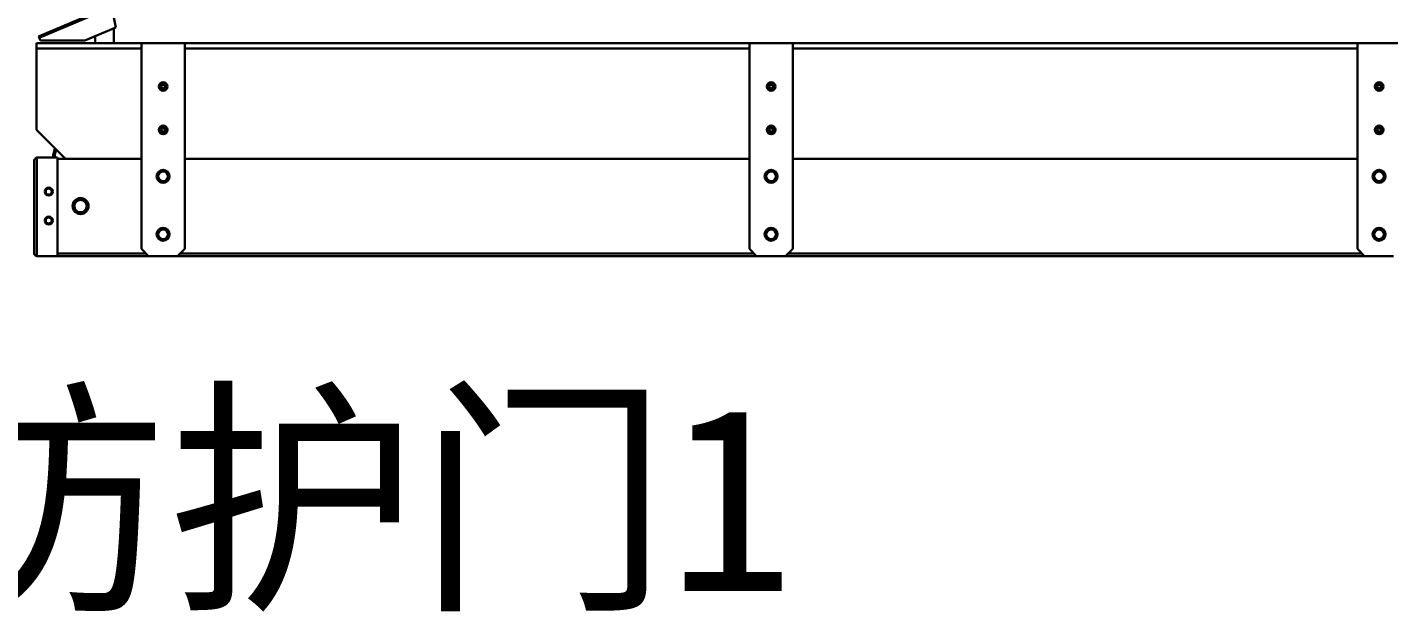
# Model space of a CAD drawing. Header units: millimetres. Extents: x 914 to 910632, y -176 to 682692.
# Drawn here: x 2337.45 to 2352.26, y 1798.67 to 1805.03 of the extents above; entities that cross this region are included whole.
import ezdxf

# ---------------------------------------------------------------- set-up
doc = ezdxf.new("R2010")
doc.units = ezdxf.units.MM
doc.linetypes.add('EB_DASHDOT', pattern=[39, 30, -3, 3, -3])
doc.layers.add('尺寸线层', color=3, linetype='Continuous', lineweight=18)
doc.layers.add('画图', color=3, linetype='Continuous', lineweight=30)
doc.styles.add('宋体', font='')
doc.styles.get('宋体').set_extended_font_data('宋体')

# ---------------------------------------------------------------- blocks, each defined once
blk = doc.blocks.new('SDHGSJH')
at = {"color": 7, "linetype": 'Continuous', "lineweight": 30}
for p, q in [((1123, 504.71), (1103, 504.71)), ((1123, 504.71), (1523, 504.71)), ((1128, 499.71), (1123, 504.71)), ((1128, 357.71), (1128, 499.71)), ((1523, 504.71), (1518, 499.71)), ((1518, 499.71), (1518, 357.71)), ((1543, 504.71), (1523, 504.71)), ((1543, 504.71), (1943, 504.71)), ((1548, 499.71), (1543, 504.71)), ((1548, 357.71), (1548, 499.71)), ((1943, 504.71), (1938, 499.71)), ((1938, 499.71), (1938, 357.71)), ((1963, 504.71), (1943, 504.71)), ((1963, 504.71), (2026, 504.71)), ((1968, 499.71), (1963, 504.71)), ((1968, 357.71), (1968, 499.71)), ((2026, 504.71), (2026, 436.71)), ((2040.26, 504.71), (2026, 504.71)), ((2026, 437.71), (2026, 502.98)), ((2040.26, 504.71), (2040.26, 436.71)), ((2042, 502.98), (2042, 438.45)), ((1518, 437.71), (1128, 437.71)), ((1938, 437.71), (1548, 437.71)), ((2020.5, 437.71), (1968, 437.71)), ((1968, 437.71), (2026, 437.71)), ((2040.5, 417.71), (2020.5, 437.71)), ((2040.26, 436.71), (2026, 436.71)), ((2040.5, 361.45), (2040.5, 417.71)), ((1098, 357.71), (1128, 357.71)), ((1128, 361.45), (1518, 361.45)), ((1518, 357.71), (1128, 357.71)), ((1518, 357.71), (1548, 357.71)), ((1548, 361.45), (1938, 361.45)), ((1938, 357.71), (1548, 357.71)), ((1938, 357.71), (1968, 357.71)), ((1968, 361.45), (2040.5, 361.45)), ((1987, 357.71), (1968, 357.71)), ((2040.5, 357.71), (1987, 357.71)), ((1987, 347.52), (1987, 357.71)), ((2000, 353.04), (2000, 357.71)), ((2000, 353.04), (2000, 357.71)), ((2040.5, 361.45), (2040.5, 357.71)), ((2007.08, 356.04), (1985.56, 346.91)), ((1988.41, 332.91), (2038.57, 354.2)), ((2038.96, 353.28), (1988.47, 331.85)), ((2037.79, 356.04), (2007.08, 356.04)), ((2038.57, 354.2), (2037.79, 356.04)), ((1988.41, 332.91), (1985.56, 346.91))]:
    blk.add_line(p, q, dxfattribs=at)
at = {"color": 8, "linetype": 'Continuous', "lineweight": 30}
for p, q in [((1124.74, 502.98), (1521.26, 502.98)), ((1544.74, 502.98), (1941.26, 502.98)), ((1964.74, 502.98), (2026, 502.98))]:
    blk.add_line(p, q, dxfattribs=at)
at = {"color": 7, "linetype": 'Continuous', "lineweight": 30, "flags": 128}
for points in [[(2029.27, 436.71), (2028.75, 434.09), (2027.77, 430.44)], [(2038.96, 353.28), (2038.95, 353.3), (2038.93, 353.35), (2038.89, 353.44), (2038.84, 353.55), (2038.79, 353.69), (2038.72, 353.85), (2038.64, 354.02), (2038.57, 354.2)]]:
    blk.add_lwpolyline(points, dxfattribs=at)
at = {"color": 7, "linetype": 'Continuous', "lineweight": 30}
for centre, radius in [((1113, 489.71), 4.5), ((1113, 489.71), 3.4), ((1533, 489.71), 4.5), ((1533, 489.71), 3.4), ((1953, 489.71), 4.5), ((1953, 489.71), 3.4), ((2032, 480.21), 2.75), ((2032, 480.21), 2.1), ((2010, 470.21), 5.5), ((2010, 470.21), 4.25), ((2032, 460.21), 2.75), ((2032, 460.21), 2.1), ((1113, 449.71), 4.5), ((1113, 449.71), 3.4), ((1533, 449.71), 4.5), ((1533, 449.71), 3.4), ((1953, 449.71), 4.5), ((1953, 449.71), 3.4), ((1113, 417.71), 3), ((1113, 417.71), 1.7), ((1113, 417.71), 1.25), ((1533, 417.71), 3), ((1533, 417.71), 1.7), ((1533, 417.71), 1.25), ((1953, 417.71), 3), ((1953, 417.71), 1.7), ((1953, 417.71), 1.25), ((1113, 387.71), 3), ((1113, 387.71), 1.7), ((1113, 387.71), 1.25), ((1533, 387.71), 3), ((1533, 387.71), 1.7), ((1533, 387.71), 1.25), ((1953, 387.71), 3), ((1953, 387.71), 1.7), ((1953, 387.71), 1.25)]:
    blk.add_circle(centre, radius, dxfattribs=at)
at = {"color": 8, "linetype": 'Continuous', "lineweight": 30}
blk.add_arc((1980, 445.21), 48.85, 343.53649, 349.97853, dxfattribs=at)
at = {"color": 7, "linetype": 'Continuous', "lineweight": 30}
for points, knots in [([(2042, 502.98), (2041.97, 503.12), (2041.92, 503.42), (2041.5, 503.86), (2040.92, 504.29), (2040.48, 504.58), (2040.26, 504.71)], [0, 0, 0, 0, 0.254701, 0.50957, 0.764472, 1, 1, 1, 1]), ([(2040.26, 504.71), (2040.49, 504.69), (2040.95, 504.63), (2041.52, 504.23), (2041.92, 503.66), (2041.97, 503.2), (2042, 502.98)], [0, 0, 0, 0, 0.250005, 0.5, 0.749995, 1, 1, 1, 1]), ([(2040.26, 436.71), (2040.49, 436.86), (2040.95, 437.15), (2041.52, 437.58), (2041.92, 438.01), (2041.97, 438.3), (2042, 438.45)], [0, 0, 0, 0, 0.250008, 0.49999, 0.749992, 1, 1, 1, 1])]:
    blk.add_open_spline(points, degree=3, knots=knots, dxfattribs=at)

msp = doc.modelspace()

# ---------------------------------------------------------------- block references
at = {"layer": '画图', "color": 4, "xscale": 0.01575, "yscale": 0.01575, "zscale": 0.01575, "rotation": 180}
msp.add_blockref('SDHGSJH', (2369.683, 1810.492), dxfattribs=at)

# ---------------------------------------------------------------- texts
at = {"layer": '尺寸线层', "color": 4, "linetype": 'EB_DASHDOT', "insert": (2341.01, 1799.787), "char_height": 2, "width": 49.27374, "attachment_point": 5, "style": '宋体'}
msp.add_mtext('防护门1', dxfattribs=at)

doc.saveas('drawing.dxf')
